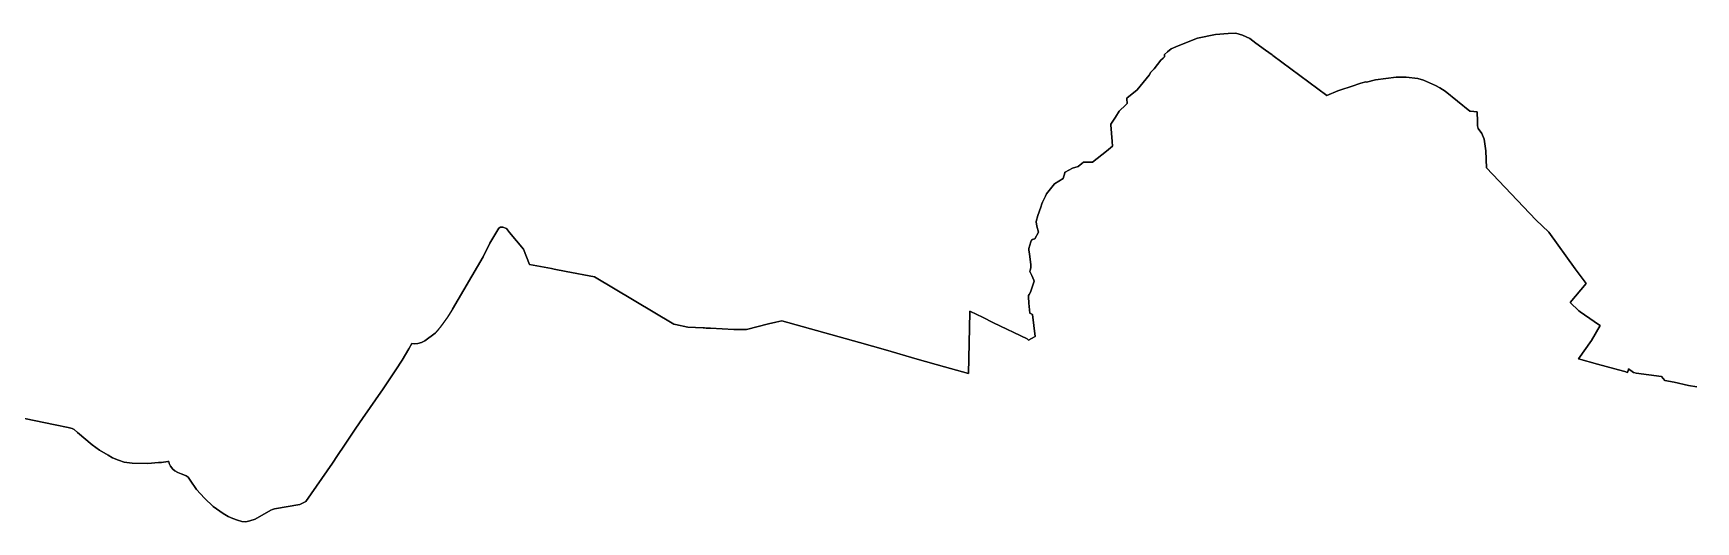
# Model space of a CAD drawing. Header units: inches. Extents: x 130170 to 284068, y 377793 to 804530.
# Drawn here: x 157821 to 164187, y 608282 to 610152 of the extents above; entities that cross this region are included whole.
import ezdxf

# ---------------------------------------------------------------- set-up
doc = ezdxf.new("R2010")
doc.units = ezdxf.units.IN
doc.header["$MEASUREMENT"] = 0
doc.layers.add('muni_il', color=7, linetype='Continuous')

msp = doc.modelspace()

# ---------------------------------------------------------------- linework, layer by layer
at = {"layer": 'muni_il'}
for points in [[(157788.3, 608677.8), (157905.4, 608652.7), (157954.6, 608642.8), (157970, 608639.4), (157978, 608635.6), (157991.2, 608623.9), (158046.3, 608576.9), (158074.4, 608555.9), (158107.5, 608536.3), (158124.4, 608527.3), (158148.2, 608517.3), (158169, 608510.2), (158199.8, 608505.9), (158259.4, 608505.5), (158300.6, 608508.4), (158312.7, 608509.2), (158336.4, 608512.2), (158339.8, 608512.4), (158342.1, 608504.6), (158346.5, 608495), (158355.3, 608483.8), (158363, 608477.3), (158374.8, 608470), (158387.1, 608465.7), (158398.2, 608461.8), (158407, 608457.2), (158414, 608452.1), (158422.6, 608440.7), (158446.8, 608405.5), (158476.9, 608371.8), (158509.8, 608340.6), (158547.8, 608313.8), (158567.9, 608302.1), (158585.8, 608294.1), (158603.7, 608287.4), (158620, 608283.2), (158635.5, 608281.9), (158651, 608284.8), (158671.3, 608292.4), (158731.4, 608326.4), (158737.1, 608328.5), (158744.8, 608331.4), (158842.1, 608348), (158854.9, 608354.1), (158864.6, 608359.5), (158966.9, 608506.3), (158986.2, 608535.4), (159012.6, 608574.8), (159056.3, 608639.9), (159082, 608676.8), (159160.9, 608790.9), (159186.3, 608828.9), (159209.4, 608863.4), (159234.1, 608901), (159259.6, 608944.3), (159270.5, 608964.8), (159282.1, 608963.7), (159294.3, 608963.9), (159307.6, 608967.7), (159320.3, 608975.2), (159360.7, 609004.1), (159361.4, 609004.9), (159362.1, 609005.7), (159362.9, 609006.6), (159363.6, 609007.4), (159364.3, 609008.2), (159365, 609009), (159365.7, 609009.9), (159366.4, 609010.7), (159367.1, 609011.5), (159367.8, 609012.3), (159368.5, 609013.2), (159369.1, 609014), (159369.8, 609014.8), (159370.5, 609015.7), (159371.2, 609016.5), (159371.9, 609017.3), (159372.6, 609018.2), (159373.3, 609019), (159374, 609019.9), (159374.6, 609020.7), (159375.3, 609021.5), (159376, 609022.4), (159376.7, 609023.2), (159377.4, 609024.1), (159378, 609024.9), (159378.7, 609025.8), (159379.4, 609026.6), (159380, 609027.5), (159380.7, 609028.3), (159381.4, 609029.2), (159382, 609030), (159382.7, 609030.9), (159383.4, 609031.7), (159384, 609032.6), (159384.7, 609033.5), (159385.4, 609034.3), (159386, 609035.2), (159386.7, 609036), (159387.3, 609036.9), (159388, 609037.8), (159388.6, 609038.6), (159389.3, 609039.5), (159389.9, 609040.4), (159390.6, 609041.2), (159391.2, 609042.1), (159391.9, 609043), (159392.5, 609043.9), (159393.1, 609044.7), (159393.8, 609045.6), (159394.4, 609046.5), (159395.1, 609047.4), (159395.7, 609048.2), (159396.3, 609049.1), (159397, 609050), (159397.6, 609050.9), (159398.2, 609051.8), (159398.8, 609052.6), (159399.5, 609053.5), (159400.1, 609054.4), (159400.7, 609055.3), (159401.3, 609056.2), (159402, 609057.1), (159402.6, 609058), (159403.2, 609058.8), (159403.8, 609059.7), (159404.4, 609060.6), (159405, 609061.5), (159405.6, 609062.4), (159406.2, 609063.3), (159406.9, 609064.2), (159407.5, 609065.1), (159408.1, 609066), (159408.7, 609066.9), (159409.3, 609067.8), (159409.9, 609068.7), (159410.5, 609069.6), (159411.1, 609070.5), (159411.7, 609071.4), (159412.2, 609072.3), (159412.8, 609073.2), (159413.4, 609074.1), (159414, 609075.1), (159414.6, 609076), (159415.2, 609076.9), (159415.8, 609077.8), (159416.4, 609078.7), (159416.9, 609079.6), (159417.5, 609080.5), (159418.1, 609081.5), (159418.7, 609082.4), (159419.2, 609083.3), (159419.8, 609084.2), (159420.4, 609085.1), (159421, 609086), (159421.5, 609087), (159422.1, 609087.9), (159422.6, 609088.8), (159423.2, 609089.7), (159423.8, 609090.7), (159424.3, 609091.6), (159424.9, 609092.5), (159425.4, 609093.5), (159426, 609094.4), (159427, 609096), (159543.4, 609296.1), (159569.7, 609348.5), (159603.9, 609406.1), (159610.9, 609410.5), (159619.6, 609410.5), (159632.7, 609405.3), (159644.9, 609389.6), (159698.7, 609325.5), (159720.8, 609267.4), (159805.5, 609251.4), (159815.7, 609249.4), (159861.4, 609240.8), (159970.7, 609220.1), (160274.1, 609038.6), (160280.3, 609037.3), (160327.6, 609027.3), (160386.2, 609024.4), (160391.5, 609024.1), (160397.6, 609023.8), (160414.4, 609023), (160503.5, 609018.5), (160552.4, 609018.5), (160636.9, 609039.4), (160664, 609046.1), (160687, 609051.8), (160985, 608967.7), (161084.5, 608939.6), (161205.7, 608904.6), (161310.5, 608875.6), (161402.8, 608849.5), (161407.5, 609083.4), (161407.6, 609088.3), (161433.5, 609075.1), (161455.2, 609064.8), (161498.2, 609043.4), (161626.3, 608981.9), (161632.2, 608977.7), (161643.8, 608983.6), (161657.5, 608990.8), (161647, 609074.9), (161636.4, 609080.1), (161633.8, 609119.5), (161632.3, 609143.5), (161632, 609147.7), (161634.2, 609152.4), (161639.6, 609160.9), (161652.3, 609199.5), (161652.3, 609199.6), (161653.6, 609203.6), (161652.3, 609206.6), (161644.6, 609224.5), (161637.1, 609239.7), (161638.6, 609245.1), (161639.8, 609249.2), (161640.8, 609255.6), (161641.5, 609267.4), (161635.4, 609306.2), (161632.8, 609323.1), (161633.8, 609327.7), (161641.1, 609354.4), (161643.8, 609359.8), (161647.1, 609362.4), (161651.7, 609364), (161656, 609364.9), (161656.3, 609365), (161669.6, 609391.4), (161663.4, 609414.2), (161661.2, 609429.8), (161661.2, 609430.1), (161661.6, 609431.7), (161667.8, 609454.4), (161678.8, 609486.6), (161683.2, 609499.3), (161685.4, 609505.8), (161697.2, 609528.7), (161701.4, 609537), (161731.7, 609575.3), (161764.6, 609596.8), (161770.9, 609618.2), (161771.4, 609620), (161771.7, 609620.2), (161800, 609636), (161822, 609642.7), (161836.3, 609653.7), (161842.5, 609658.5), (161846.7, 609658.3), (161861.6, 609658.7), (161876.5, 609659.1), (161930.2, 609701.4), (161954.1, 609720.2), (161954.1, 609720.5), (161952.7, 609738.4), (161947.8, 609801.6), (161947.6, 609804.2), (161965.5, 609830.9), (161979.5, 609853.9), (161983.4, 609857.7), (162000.9, 609874.5), (162008.3, 609881.7), (162009.6, 609883), (162008.5, 609901.3), (162008.4, 609903.6), (162047.5, 609936.2), (162093.5, 609992.4), (162100.8, 610002.9), (162103.9, 610007.2), (162112.9, 610016.6), (162125.6, 610033), (162139.1, 610049.6), (162147, 610056.9), (162153.2, 610062.7), (162153.2, 610064.7), (162153.1, 610070.8), (162164.4, 610081.9), (162177.6, 610092.9), (162195.9, 610100.5), (162204.6, 610104.1), (162278.6, 610133.6), (162347.5, 610147.7), (162395.8, 610152), (162425.6, 610152.5), (162451.6, 610144.7), (162478.8, 610132), (162502.1, 610115.1), (162539.2, 610087.8), (162564.8, 610069.6), (162567.5, 610067.7), (162774.8, 609914.7), (162816.1, 609931.7), (162878.4, 609952.6), (162892.8, 609957.3), (162903.8, 609960.8), (162923.1, 609966), (162926.6, 609965.6), (162961, 609973.6), (163040, 609983.8), (163070.9, 609984.3), (163078.2, 609984), (163122.3, 609979.5), (163144.8, 609972.5), (163190.4, 609952.8), (163207.3, 609943.6), (163227.6, 609930.6), (163321.3, 609853.8), (163323.7, 609853.6), (163349.8, 609851.1), (163350, 609844.2), (163350.7, 609821.8), (163351.4, 609797.9), (163353.5, 609788.1), (163367.3, 609768.5), (163376.7, 609747.1), (163382.4, 609702.1), (163386, 609637.7), (163574.8, 609438.6), (163624.2, 609390.4), (163724.5, 609250.3), (163767.7, 609194), (163705.4, 609121.6), (163738.6, 609090.1), (163743.7, 609085.6), (163798.2, 609048.1), (163810.9, 609039.2), (163821.1, 609033.9), (163787.1, 608976.4), (163737.9, 608905.6), (163810.3, 608885.6), (163910.5, 608858.1), (163915.3, 608856.8), (163925.2, 608853.9), (163928.7, 608865.3), (163929.2, 608866.9), (163949, 608852.8), (163949.1, 608852.8), (163959.1, 608851.4), (164055.5, 608837.7), (164068.9, 608822.8), (164104.6, 608815.9), (164158.6, 608803.6), (164190.8, 608798)], [(164190.8, 608798), (164158.6, 608803.6), (164104.6, 608815.9), (164068.9, 608822.8), (164055.5, 608837.7), (163959.1, 608851.4), (163949.1, 608852.8), (163949, 608852.8), (163929.2, 608866.9), (163928.7, 608865.3), (163925.2, 608853.9), (163915.3, 608856.8), (163910.5, 608858.1), (163810.3, 608885.6), (163737.9, 608905.6), (163787.1, 608976.4), (163821.1, 609033.9), (163810.9, 609039.2), (163798.2, 609048.1), (163743.7, 609085.6), (163738.6, 609090.1), (163705.4, 609121.6), (163767.7, 609194), (163724.5, 609250.3), (163624.2, 609390.4), (163574.8, 609438.6), (163386, 609637.7), (163382.4, 609702.1), (163376.7, 609747.1), (163367.3, 609768.5), (163353.5, 609788.1), (163351.4, 609797.9), (163350.7, 609821.8), (163350, 609844.2), (163349.8, 609851.1), (163323.7, 609853.6), (163321.3, 609853.8), (163227.6, 609930.6), (163207.3, 609943.6), (163190.4, 609952.8), (163144.8, 609972.5), (163122.3, 609979.5), (163078.2, 609984), (163070.9, 609984.3), (163040, 609983.8), (162961, 609973.6), (162926.6, 609965.6), (162923.1, 609966), (162903.8, 609960.8), (162892.8, 609957.3), (162878.4, 609952.6), (162816.1, 609931.7), (162774.8, 609914.7), (162567.5, 610067.7), (162564.8, 610069.6), (162539.2, 610087.8), (162502.1, 610115.1), (162478.8, 610132), (162451.6, 610144.7), (162425.6, 610152.5), (162395.8, 610152), (162347.5, 610147.7), (162278.6, 610133.6), (162204.6, 610104.1), (162195.9, 610100.5), (162177.6, 610092.9), (162164.4, 610081.9), (162153.1, 610070.8), (162153.2, 610064.7), (162153.2, 610062.7), (162147, 610056.9), (162139.1, 610049.6), (162125.6, 610033), (162112.9, 610016.6), (162103.9, 610007.2), (162100.8, 610002.9), (162093.5, 609992.4), (162047.5, 609936.2), (162008.4, 609903.6), (162008.5, 609901.3), (162009.6, 609883), (162008.3, 609881.7), (162000.9, 609874.5), (161983.4, 609857.7), (161979.5, 609853.9), (161965.5, 609830.9), (161947.6, 609804.2), (161947.8, 609801.6), (161952.7, 609738.4), (161954.1, 609720.5), (161954.1, 609720.2), (161930.2, 609701.4), (161876.5, 609659.1), (161861.6, 609658.7), (161846.7, 609658.3), (161842.5, 609658.5), (161836.3, 609653.7), (161822, 609642.7), (161800, 609636), (161771.7, 609620.2), (161771.4, 609620), (161770.9, 609618.2), (161764.6, 609596.8), (161731.7, 609575.3), (161701.4, 609537), (161697.2, 609528.7), (161685.4, 609505.8), (161683.2, 609499.3), (161678.8, 609486.6), (161667.8, 609454.4), (161661.6, 609431.7), (161661.2, 609430.1), (161661.2, 609429.8), (161663.4, 609414.2), (161669.6, 609391.4), (161656.3, 609365), (161656, 609364.9), (161651.7, 609364), (161647.1, 609362.4), (161643.8, 609359.8), (161641.1, 609354.4), (161633.8, 609327.7), (161632.8, 609323.1), (161635.4, 609306.2), (161641.5, 609267.4), (161640.8, 609255.6), (161639.8, 609249.2), (161638.6, 609245.1), (161637.1, 609239.7), (161644.6, 609224.5), (161652.3, 609206.6), (161653.6, 609203.6), (161652.3, 609199.6), (161652.3, 609199.5), (161639.6, 609160.9), (161634.2, 609152.4), (161632, 609147.7), (161632.3, 609143.5), (161633.8, 609119.5), (161636.4, 609080.1), (161647, 609074.9), (161657.5, 608990.8), (161643.8, 608983.6), (161632.2, 608977.7), (161626.3, 608981.9), (161498.2, 609043.4), (161455.2, 609064.8), (161433.5, 609075.1), (161407.6, 609088.3), (161407.5, 609083.4), (161402.8, 608849.5), (161310.5, 608875.6), (161205.7, 608904.6), (161084.5, 608939.6), (160985, 608967.7), (160687, 609051.8), (160664, 609046.1), (160636.9, 609039.4), (160552.4, 609018.5), (160503.5, 609018.5), (160414.4, 609023), (160397.6, 609023.8), (160391.5, 609024.1), (160386.2, 609024.4), (160327.6, 609027.3), (160280.3, 609037.3), (160274.1, 609038.6), (159970.7, 609220.1), (159861.4, 609240.8), (159815.7, 609249.4), (159805.5, 609251.4), (159720.8, 609267.4), (159698.7, 609325.5), (159644.9, 609389.6), (159632.7, 609405.3), (159619.6, 609410.5), (159610.9, 609410.5), (159603.9, 609406.1), (159569.7, 609348.5), (159543.4, 609296.1), (159427, 609096), (159426, 609094.4), (159425.4, 609093.5), (159424.9, 609092.5), (159424.3, 609091.6), (159423.8, 609090.7), (159423.2, 609089.7), (159422.6, 609088.8), (159422.1, 609087.9), (159421.5, 609087), (159421, 609086), (159420.4, 609085.1), (159419.8, 609084.2), (159419.2, 609083.3), (159418.7, 609082.4), (159418.1, 609081.5), (159417.5, 609080.5), (159416.9, 609079.6), (159416.4, 609078.7), (159415.8, 609077.8), (159415.2, 609076.9), (159414.6, 609076), (159414, 609075.1), (159413.4, 609074.1), (159412.8, 609073.2), (159412.2, 609072.3), (159411.7, 609071.4), (159411.1, 609070.5), (159410.5, 609069.6), (159409.9, 609068.7), (159409.3, 609067.8), (159408.7, 609066.9), (159408.1, 609066), (159407.5, 609065.1), (159406.9, 609064.2), (159406.2, 609063.3), (159405.6, 609062.4), (159405, 609061.5), (159404.4, 609060.6), (159403.8, 609059.7), (159403.2, 609058.8), (159402.6, 609058), (159402, 609057.1), (159401.3, 609056.2), (159400.7, 609055.3), (159400.1, 609054.4), (159399.5, 609053.5), (159398.8, 609052.6), (159398.2, 609051.8), (159397.6, 609050.9), (159397, 609050), (159396.3, 609049.1), (159395.7, 609048.2), (159395.1, 609047.4), (159394.4, 609046.5), (159393.8, 609045.6), (159393.1, 609044.7), (159392.5, 609043.9), (159391.9, 609043), (159391.2, 609042.1), (159390.6, 609041.2), (159389.9, 609040.4), (159389.3, 609039.5), (159388.6, 609038.6), (159388, 609037.8), (159387.3, 609036.9), (159386.7, 609036), (159386, 609035.2), (159385.4, 609034.3), (159384.7, 609033.5), (159384, 609032.6), (159383.4, 609031.7), (159382.7, 609030.9), (159382, 609030), (159381.4, 609029.2), (159380.7, 609028.3), (159380, 609027.5), (159379.4, 609026.6), (159378.7, 609025.8), (159378, 609024.9), (159377.4, 609024.1), (159376.7, 609023.2), (159376, 609022.4), (159375.3, 609021.5), (159374.6, 609020.7), (159374, 609019.9), (159373.3, 609019), (159372.6, 609018.2), (159371.9, 609017.3), (159371.2, 609016.5), (159370.5, 609015.7), (159369.8, 609014.8), (159369.1, 609014), (159368.5, 609013.2), (159367.8, 609012.3), (159367.1, 609011.5), (159366.4, 609010.7), (159365.7, 609009.9), (159365, 609009), (159364.3, 609008.2), (159363.6, 609007.4), (159362.9, 609006.6), (159362.1, 609005.7), (159361.4, 609004.9), (159360.7, 609004.1), (159320.3, 608975.2), (159307.6, 608967.7), (159294.3, 608963.9), (159282.1, 608963.7), (159270.5, 608964.8), (159259.6, 608944.3), (159234.1, 608901), (159209.4, 608863.4), (159186.3, 608828.9), (159160.9, 608790.9), (159082, 608676.8), (159056.3, 608639.9), (159012.6, 608574.8), (158986.2, 608535.4), (158966.9, 608506.3), (158864.6, 608359.5), (158854.9, 608354.1), (158842.1, 608348), (158744.8, 608331.4), (158737.1, 608328.5), (158731.4, 608326.4), (158671.3, 608292.4), (158651, 608284.8), (158635.5, 608281.9), (158620, 608283.2), (158603.7, 608287.4), (158585.8, 608294.1), (158567.9, 608302.1), (158547.8, 608313.8), (158509.8, 608340.6), (158476.9, 608371.8), (158446.8, 608405.5), (158422.6, 608440.7), (158414, 608452.1), (158407, 608457.2), (158398.2, 608461.8), (158387.1, 608465.7), (158374.8, 608470), (158363, 608477.3), (158355.3, 608483.8), (158346.5, 608495), (158342.1, 608504.6), (158339.8, 608512.4), (158336.4, 608512.2), (158312.7, 608509.2), (158300.6, 608508.4), (158259.4, 608505.5), (158199.8, 608505.9), (158169, 608510.2), (158148.2, 608517.3), (158124.4, 608527.3), (158107.5, 608536.3), (158074.4, 608555.9), (158046.3, 608576.9), (157991.2, 608623.9), (157978, 608635.6), (157970, 608639.4), (157954.6, 608642.8), (157905.4, 608652.7), (157788.3, 608677.8)]]:
    msp.add_lwpolyline(points, dxfattribs=at)

doc.saveas('drawing.dxf')
